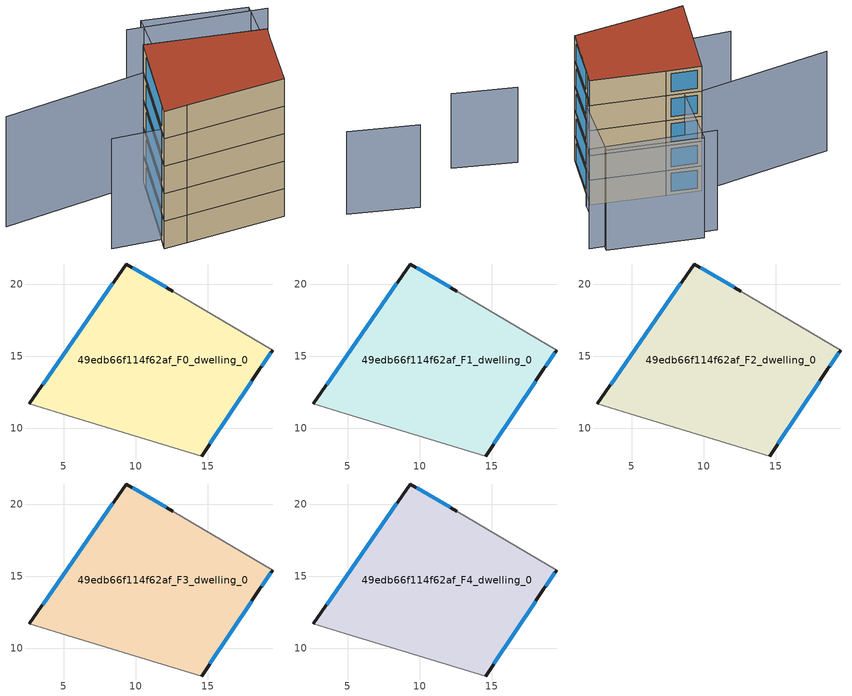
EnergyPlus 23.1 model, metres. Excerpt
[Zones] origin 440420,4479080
49edb66f114f62af_F0_dwelling_0
 floor ground (EU_floor_Construction): 19.49,15.41 18.59,14.12 14.57,8.09 4.86,11.03 2.63,11.7 9.34,21.39 12.57,19.51 z0
 wall outside (EU_wall_Construction): 14.57,8.09 18.59,14.12 19.49,15.41 / 12.57,19.51 9.34,21.39 2.63,11.7 z0:3
 wall adiabatic (EU_wall_Construction): 19.49,15.41 12.57,19.51 / 2.63,11.7 4.86,11.03 14.57,8.09 z0:3
 window (EU_Window_Construction): 18.71,14.3 19.36,15.23 / 15.13,8.93 18.03,13.29 / 8.41,20.04 3.56,13.04 / 12.12,19.77 9.78,21.13 z0.42:2.58
49edb66f114f62af_F1_dwelling_0
 floor to 49edb66f114f62af_F0_dwelling_0 (EU_floor_Construction): 19.49,15.41 18.59,14.12 14.57,8.09 4.86,11.03 2.63,11.7 9.34,21.39 12.57,19.51 z3
 wall outside (EU_wall_Construction): 14.57,8.09 18.59,14.12 19.49,15.41 / 12.57,19.51 9.34,21.39 2.63,11.7 z3:6
 wall adiabatic (EU_wall_Construction): 19.49,15.41 12.57,19.51 / 2.63,11.7 4.86,11.03 14.57,8.09 z3:6
 window (EU_Window_Construction): 18.71,14.3 19.36,15.23 / 15.13,8.93 18.03,13.29 / 8.41,20.04 3.56,13.04 / 12.12,19.77 9.78,21.13 z3.42:5.58
49edb66f114f62af_F2_dwelling_0
 floor to 49edb66f114f62af_F1_dwelling_0 (EU_floor_Construction): 19.49,15.41 18.59,14.12 14.57,8.09 4.86,11.03 2.63,11.7 9.34,21.39 12.57,19.51 z6
 wall outside (EU_wall_Construction): 14.57,8.09 18.59,14.12 19.49,15.41 / 12.57,19.51 9.34,21.39 2.63,11.7 z6:9
 wall adiabatic (EU_wall_Construction): 19.49,15.41 12.57,19.51 / 2.63,11.7 4.86,11.03 14.57,8.09 z6:9
 window (EU_Window_Construction): 18.71,14.3 19.36,15.23 / 15.13,8.93 18.03,13.29 / 8.41,20.04 3.56,13.04 / 12.12,19.77 9.78,21.13 z6.42:8.58
49edb66f114f62af_F3_dwelling_0
 floor to 49edb66f114f62af_F2_dwelling_0 (EU_floor_Construction): 19.49,15.41 18.59,14.12 14.57,8.09 4.86,11.03 2.63,11.7 9.34,21.39 12.57,19.51 z9
 wall outside (EU_wall_Construction): 14.57,8.09 18.59,14.12 19.49,15.41 / 12.57,19.51 9.34,21.39 2.63,11.7 z9:12
 wall adiabatic (EU_wall_Construction): 19.49,15.41 12.57,19.51 / 2.63,11.7 4.86,11.03 14.57,8.09 z9:12
 window (EU_Window_Construction): 18.71,14.3 19.36,15.23 / 15.13,8.93 18.03,13.29 / 8.41,20.04 3.56,13.04 / 12.12,19.77 9.78,21.13 z9.42:11.58
49edb66f114f62af_F4_dwelling_0
 floor to 49edb66f114f62af_F3_dwelling_0 (EU_floor_Construction): 19.49,15.41 18.59,14.12 14.57,8.09 4.86,11.03 2.63,11.7 9.34,21.39 12.57,19.51 z12
 wall outside (EU_wall_Construction): 14.57,8.09 18.59,14.12 19.49,15.41 / 12.57,19.51 9.34,21.39 2.63,11.7 z12:15
 wall adiabatic (EU_wall_Construction): 19.49,15.41 12.57,19.51 / 2.63,11.7 4.86,11.03 14.57,8.09 z12:15
 window (EU_Window_Construction): 18.71,14.3 19.36,15.23 / 15.13,8.93 18.03,13.29 / 8.41,20.04 3.56,13.04 / 12.12,19.77 9.78,21.13 z12.42:14.58
 roof outside (EU_roof_Construction): 14.57,8.09 18.59,14.12 19.49,15.41 12.57,19.51 9.34,21.39 2.63,11.7 4.86,11.03 z15
shading: 18.97,4.31 24.69,0.45 z0:9; -0.85,15.12 14.57,8.09 / 25.37,21.39 13.43,27.84 / 9.44,21.34 -5.18,24.71 / 19.81,15.22 10.96,20.46 / 10.96,20.46 15.43,28 / 15.43,28 24.28,22.77 / 24.28,22.77 19.81,15.22 z0:12
[Building]
EU S2 Campaign: North Axis=0; Terrain=City; Solar Distribution=FullExterior
[Site:Location]
Madrid: Latitude=40.5; Longitude=-3.5; Time Zone=1; Elevation=609
[SizingPeriod:WeatherFileDays]
AnnualSizingPeriod: Begin Month=1; Begin Day of Month=1; End Month=12; End Day of Month=31; Day of Week for Start Day=Monday; Use Weather File Daylight Saving Period=No; Use Weather File Rain and Snow Indicators=No
[MATERIAL]
EU_InternalMass_Material: Roughness=MediumRough; Thickness=0.1; Conductivity=1; Density=1800; Specific Heat=900; Thermal Absorptance=0.9; Solar Absorptance=0.7; Visible Absorptance=0.7
[MATERIAL:NOMASS] Roughness=MediumRough; Thermal Absorptance=0.9; Solar Absorptance=0.7; Visible Absorptance=0.7
Name | Thermal Resistance
EU_wall_NoMass | 1.60022
EU_roof_NoMass | 1.57597
EU_floor_NoMass | 0.470652
[WINDOWMATERIAL:SIMPLEGLAZINGSYSTEM]
EU_Window_SimpleGlazing: UFactor=3.28802; Solar Heat Gain Coefficient=0.85; Visible Transmittance=0.85
[CONSTRUCTION]
EU_wall_Construction: EU_wall_NoMass
EU_roof_Construction: EU_roof_NoMass
EU_floor_Construction: EU_floor_NoMass
EU_Window_Construction: EU_Window_SimpleGlazing
EU_InternalMass_Construction: EU_InternalMass_Material
[ZONE] Type=1; Multiplier=1; Ceiling Height=autocalculate; Floor Area=autocalculate; Part of Total Floor Area=Yes
Name | Volume
49edb66f114f62af_F0_dwelling_0 | 365.254
49edb66f114f62af_F1_dwelling_0; 49edb66f114f62af_F2_dwelling_0; 49edb66f114f62af_F3_dwelling_0; 49edb66f114f62af_F4_dwelling_0 | 365.255
[INTERNALMASS] Construction=EU_InternalMass_Construction; Surface Area=121.751
Name | Zone or ZoneList
49edb66f114f62af_F0_dwelling_0_EU_InternalMass | 49edb66f114f62af_F0_dwelling_0
49edb66f114f62af_F1_dwelling_0_EU_InternalMass | 49edb66f114f62af_F1_dwelling_0
49edb66f114f62af_F2_dwelling_0_EU_InternalMass | 49edb66f114f62af_F2_dwelling_0
49edb66f114f62af_F3_dwelling_0_EU_InternalMass | 49edb66f114f62af_F3_dwelling_0
49edb66f114f62af_F4_dwelling_0_EU_InternalMass | 49edb66f114f62af_F4_dwelling_0
[OTHEREQUIPMENT] Fuel Type=Electricity; Design Level Calculation Method=Watts/Area; Power per Zone Floor Area=1; Fraction Latent=0; Fraction Radiant=0; Fraction Lost=0; Carbon Dioxide Generation Rate=0; EndUse Subcategory=EU_Step8_InternalGains
Name | Zone or ZoneList or Space or SpaceList | Schedule
EU_Step8_InternalGain_49edb66f114f62af_F0_dwelling_0_f000 | 49edb66f114f62af_F0_dwelling_0 | EU_Step8_GainSchedule_49edb66f114f62af_F0_dwelling_0_f000
EU_Step8_InternalGain_49edb66f114f62af_F1_dwelling_0_f000 | 49edb66f114f62af_F1_dwelling_0 | EU_Step8_GainSchedule_49edb66f114f62af_F1_dwelling_0_f000
EU_Step8_InternalGain_49edb66f114f62af_F2_dwelling_0_f000 | 49edb66f114f62af_F2_dwelling_0 | EU_Step8_GainSchedule_49edb66f114f62af_F2_dwelling_0_f000
EU_Step8_InternalGain_49edb66f114f62af_F3_dwelling_0_f000 | 49edb66f114f62af_F3_dwelling_0 | EU_Step8_GainSchedule_49edb66f114f62af_F3_dwelling_0_f000
EU_Step8_InternalGain_49edb66f114f62af_F4_dwelling_0_f000 | 49edb66f114f62af_F4_dwelling_0 | EU_Step8_GainSchedule_49edb66f114f62af_F4_dwelling_0_f000
[ZONEVENTILATION:DESIGNFLOWRATE] Schedule=EU_AlwaysOn; Design Flow Rate Calculation Method=AirChanges/Hour; Air Changes per Hour=0.480704; Ventilation Type=Natural; Fan Pressure Rise=0; Fan Total Efficiency=1; Constant Term Coefficient=1; Temperature Term Coefficient=0; Velocity Term Coefficient=0; Velocity Squared Term Coefficient=0; Minimum Indoor Temperature=-100; Maximum Indoor Temperature=100; Delta Temperature=-100; Minimum Outdoor Temperature=-100; Maximum Outdoor Temperature=100; Maximum Wind Speed=40
Name | Zone or ZoneList or Space or SpaceList
EU_ConstantAir_49edb66f114f62af_F0_dwelling_0 | 49edb66f114f62af_F0_dwelling_0
EU_ConstantAir_49edb66f114f62af_F1_dwelling_0 | 49edb66f114f62af_F1_dwelling_0
EU_ConstantAir_49edb66f114f62af_F2_dwelling_0 | 49edb66f114f62af_F2_dwelling_0
EU_ConstantAir_49edb66f114f62af_F3_dwelling_0 | 49edb66f114f62af_F3_dwelling_0
EU_ConstantAir_49edb66f114f62af_F4_dwelling_0 | 49edb66f114f62af_F4_dwelling_0
[HVACTEMPLATE:THERMOSTAT] Constant Heating Setpoint=20; Constant Cooling Setpoint=50
EU_HeatOnly_49edb66f114f62af_F0_dwelling_0; EU_HeatOnly_49edb66f114f62af_F1_dwelling_0; EU_HeatOnly_49edb66f114f62af_F2_dwelling_0; EU_HeatOnly_49edb66f114f62af_F3_dwelling_0; EU_HeatOnly_49edb66f114f62af_F4_dwelling_0
[HVACTEMPLATE:ZONE:IDEALLOADSAIRSYSTEM] System Availability Schedule=EU_AlwaysOn; Maximum Heating Supply Air Temperature=50; Minimum Cooling Supply Air Temperature=13; Maximum Heating Supply Air Humidity Ratio=0.0156; Minimum Cooling Supply Air Humidity Ratio=0.0077; Heating Limit=NoLimit; Cooling Limit=NoLimit; Heating Availability Schedule=EU_AlwaysOn; Cooling Availability Schedule=EU_CoolingOff; Dehumidification Control Type=ConstantSensibleHeatRatio; Cooling Sensible Heat Ratio=0.7; Dehumidification Setpoint=60; Humidification Control Type=None; Humidification Setpoint=30; Outdoor Air Method=None; Outdoor Air Flow Rate per Person=0.00944; Outdoor Air Flow Rate per Zone Floor Area=0; Outdoor Air Flow Rate per Zone=0; Demand Controlled Ventilation Type=None; Outdoor Air Economizer Type=NoEconomizer; Heat Recovery Type=None; Sensible Heat Recovery Effectiveness=0.7; Latent Heat Recovery Effectiveness=0.65
Name | Template Thermostat
49edb66f114f62af_F0_dwelling_0 | EU_HeatOnly_49edb66f114f62af_F0_dwelling_0
49edb66f114f62af_F1_dwelling_0 | EU_HeatOnly_49edb66f114f62af_F1_dwelling_0
49edb66f114f62af_F2_dwelling_0 | EU_HeatOnly_49edb66f114f62af_F2_dwelling_0
49edb66f114f62af_F3_dwelling_0 | EU_HeatOnly_49edb66f114f62af_F3_dwelling_0
49edb66f114f62af_F4_dwelling_0 | EU_HeatOnly_49edb66f114f62af_F4_dwelling_0
[SIZING:ZONE] Zone Cooling Design Supply Air Temperature Input Method=SupplyAirTemperature; Zone Cooling Design Supply Air Temperature=13; Zone Heating Design Supply Air Temperature Input Method=SupplyAirTemperature; Zone Heating Design Supply Air Temperature=50; Zone Cooling Design Supply Air Humidity Ratio=0.008; Zone Heating Design Supply Air Humidity Ratio=0.008; Cooling Design Air Flow Method=DesignDay; Cooling Design Air Flow Rate=0; Cooling Minimum Air Flow per Zone Floor Area=0.000762; Cooling Minimum Air Flow=0; Cooling Minimum Air Flow Fraction=0.2; Heating Design Air Flow Method=DesignDay; Heating Design Air Flow Rate=0; Heating Maximum Air Flow per Zone Floor Area=0.002032; Heating Maximum Air Flow=0.141576; Heating Maximum Air Flow Fraction=0.3; Account for Dedicated Outdoor Air System=No; Dedicated Outdoor Air System Control Strategy=NeutralSupplyAir; Dedicated Outdoor Air Low Setpoint Temperature for Design=autosize; Dedicated Outdoor Air High Setpoint Temperature for Design=autosize; Zone Load Sizing Method=Sensible Load Only No Latent Load; Zone Latent Cooling Design Supply Air Humidity Ratio Input Method=HumidityRatioDifference; Zone Cooling Design Supply Air Humidity Ratio Difference=0.005; Zone Latent Heating Design Supply Air Humidity Ratio Input Method=HumidityRatioDifference; Zone Humidification Design Supply Air Humidity Ratio Difference=0.005
49edb66f114f62af_F0_dwelling_0; 49edb66f114f62af_F1_dwelling_0; 49edb66f114f62af_F2_dwelling_0; 49edb66f114f62af_F3_dwelling_0; 49edb66f114f62af_F4_dwelling_0
[SCHEDULE:CONSTANT]
Name | Hourly Value
EU_AlwaysOn | 1
EU_CoolingOff | 0
[SCHEDULE:FILE] Column Number=1; Rows to Skip at Top=0; Number of Hours of Data=8760; Column Separator=Comma; Interpolate to Timestep=No; Minutes per Item=60; Adjust Schedule for Daylight Savings=Yes
Name | File
EU_Step8_GainSchedule_49edb66f114f62af_F0_dwelling_0_f000 | ../../schedules/49edb66f114f62af/49edb66f114f62af_F0_dwelling_0_f000_gain.csv
EU_Step8_GainSchedule_49edb66f114f62af_F1_dwelling_0_f000 | ../../schedules/49edb66f114f62af/49edb66f114f62af_F1_dwelling_0_f000_gain.csv
EU_Step8_GainSchedule_49edb66f114f62af_F2_dwelling_0_f000 | ../../schedules/49edb66f114f62af/49edb66f114f62af_F2_dwelling_0_f000_gain.csv
EU_Step8_GainSchedule_49edb66f114f62af_F3_dwelling_0_f000 | ../../schedules/49edb66f114f62af/49edb66f114f62af_F3_dwelling_0_f000_gain.csv
EU_Step8_GainSchedule_49edb66f114f62af_F4_dwelling_0_f000 | ../../schedules/49edb66f114f62af/49edb66f114f62af_F4_dwelling_0_f000_gain.csv
